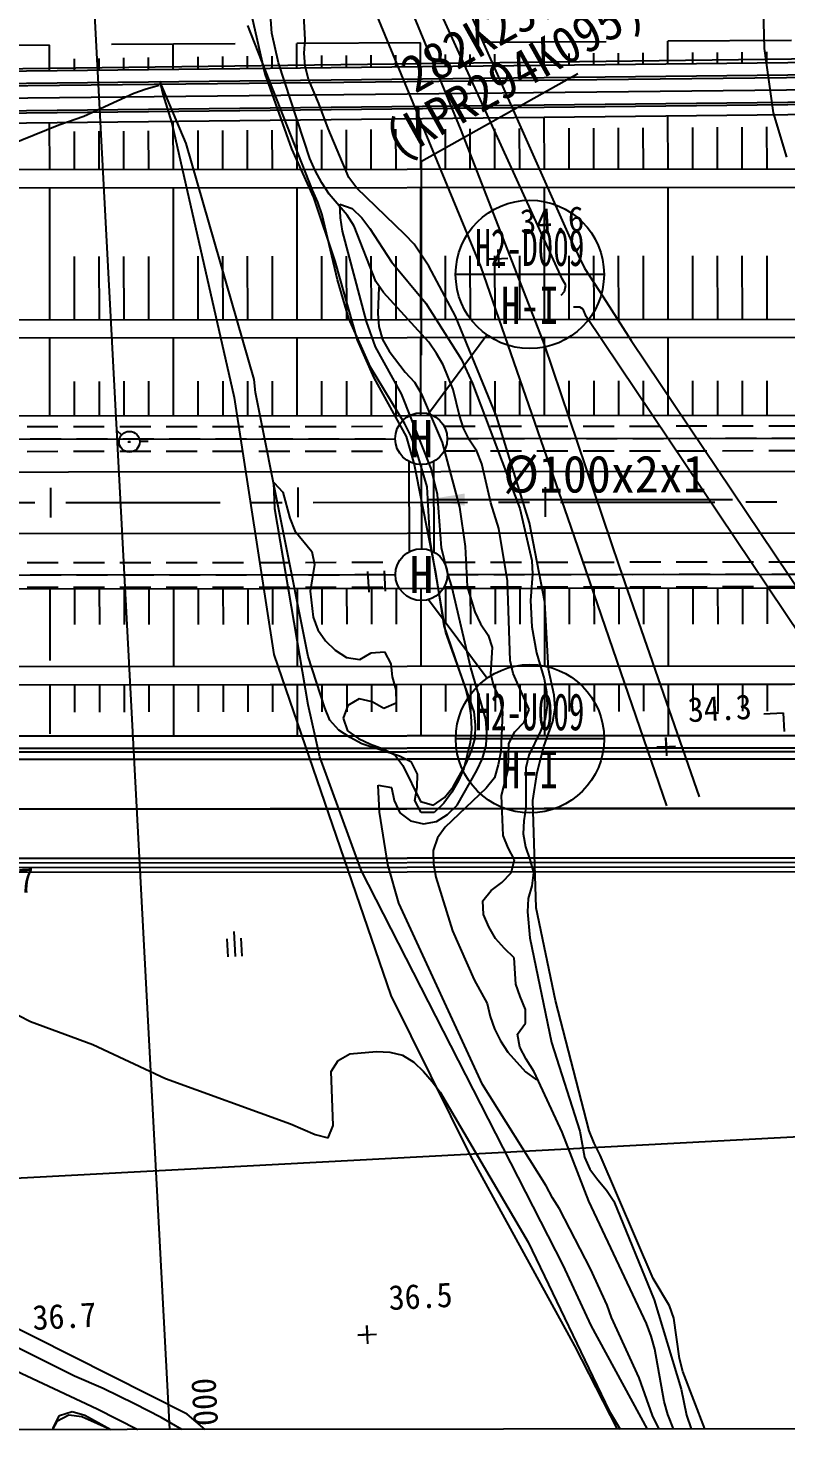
# Model space of a CAD drawing. Header units: millimetres. Extents: x 12262 to 13058, y 1103 to 1809.
# Drawn here: x 12764.7 to 12825.9, y 1421.1 to 1536.1 of the extents above; entities that cross this region are included whole.
import ezdxf
from ezdxf.enums import TextEntityAlignment as Align
from ezdxf.xclip import XClip

# ---------------------------------------------------------------- set-up
doc = ezdxf.new("R2010")
doc.units = ezdxf.units.MM
doc.header["$LTSCALE"] = 10
doc.header["$MEASUREMENT"] = 0
doc.header["$XCLIPFRAME"] = 2
for name, pattern in [('A-CENTR01', [2, 1.25, -0.25, 0.25, -0.25]), ('DASHEDX2', [1.5, 1, -0.5]), ('HIDDEN', [0.375, 0.25, -0.125])]:
    doc.linetypes.add(name, pattern=pattern)
for name, color, linetype in [('TN-CABL', 4, 'Continuous'), ('TN-MANH', 4, 'Continuous'), ('TZ-BASE', 253, 'Continuous'), ('TZ-CABL', 4, 'Continuous')]:
    doc.layers.add(name, color=color, linetype=linetype)
doc.layers.add('TX-PAPR', color=2, linetype='Continuous', plot=False)
doc.styles.add('GR', font='GulimChe.ttf')
doc.styles.get("Standard").update_dxf_attribs({"font": 'GulimChe.ttf'})
doc.linetypes.add('ZIGZAG', pattern='A,0.0001,-0.2,[131,ltypeshp.shx,S=0.2,R=0,X=-0.2,Y=0],-0.4,[131,ltypeshp.shx,S=0.2,R=180,X=0.2,Y=0],-0.2', length=0.8001)
doc.dimstyles.get("Standard").update_dxf_attribs({"dimtxt": 0.18, "dimasz": 0.18, "dimexe": 0.18, "dimexo": 0.0625, "dimgap": 0.09, "dimtad": 0, "dimtih": 1, "dimtoh": 1, "dimdec": 4, "dimzin": 0, "dimdsep": 46, "dimtxsty": 'Standard', "dimcen": 0.09, "dimadec": 0, "dimazin": 0, "dimtfac": 1, "dimtdec": 4, "dimtofl": 0, "dimtmove": 0, "dimatfit": 3, "dimfxl": 0, "dimtolj": 1, "dimtzin": 0, "dimarcsym": 0})

# ---------------------------------------------------------------- blocks, each defined once
blk = doc.blocks.new('JD-FG1DGHDHG')
at = {"layer": 'TZ-BASE'}
for p, q in [((418.38, 136.59), (436.96, -213.28)), ((461.34, 18.47, 35.49), (428.73, 90.1, 35.49)), ((431.59, 90.4, 35.49), (462.09, 21.49, 35.49)), ((453.17, 30.5, 36.61), (444.84, 50.8, 36.61)), ((434.92, 45.61, 35), (437.31, 35.06, 35)), ((445.72, 41.35, 36.61), (454.76, 19.42, 36.61)), ((441.15, 25.65, 35), (435.93, 38.98, 35)), ((419.9, 35.3), (419.9, 37.39)), ((429.9, 35.41), (429.9, 37.45)), ((439.9, 35.52), (439.9, 37.51)), ((478.44, 31.9, 35), (477.71, 37.12, 35)), ((499.89, 36.16), (319.88, 34.22)), ((421.9, 35.32), (421.9, 36.27)), ((423.9, 35.34), (423.9, 36.31)), ((425.9, 35.36), (425.9, 36.34)), ((427.9, 35.39), (427.9, 36.37)), ((431.9, 35.43), (431.9, 36.43)), ((433.9, 35.45), (433.9, 36.46)), ((435.9, 35.47), (435.9, 36.48)), ((437.9, 35.49), (437.9, 36.5)), ((440.95, 28.21, 34), (438.4, 35.95, 34)), ((440.82, 34.62, 35), (440.56, 35.67, 35)), ((441.9, 35.54), (441.9, 36.53)), ((437.31, 35.06, 35), (439.47, 28.98, 35)), ((441.68, 32.66, 35), (440.82, 34.62, 35)), ((499.9, 33.96), (319.91, 32.02)), ((422.66, 31.64, 35), (426.7, 33.49, 35)), ((426.7, 33.49, 35), (427.71, 33.85, 35)), ((427.71, 33.85, 35), (428.76, 34.15, 35)), ((430.93, 29.41, 35), (428.82, 34.47, 35)), ((428.82, 34.47, 35), (429.04, 33.41, 35)), ((429.04, 33.41, 35), (429.79, 31.07, 35)), ((442.41, 30.64, 35), (441.68, 32.66, 35)), ((499.92, 31.96), (319.93, 30.02)), ((419.91, 27.33), (419.9, 31.1)), ((420.63, 30.94, 35), (422.66, 31.64, 35)), ((429.79, 31.07, 35), (434.83, 8.88, 35)), ((429.91, 27.34), (429.9, 31.21)), ((439.91, 27.35), (439.9, 31.32)), ((449.91, 27.36), (449.9, 31.42)), ((459.91, 27.37), (459.9, 31.53)), ((469.91, 27.38), (469.9, 31.64)), ((479.52, 28.32, 35), (478.44, 31.9, 35)), ((416.66, 29.31, 35), (420.63, 30.94, 35)), ((421.91, 27.33), (421.9, 30.4)), ((423.91, 27.33), (423.9, 30.42)), ((425.91, 27.34), (425.9, 30.43)), ((427.91, 27.34), (427.9, 30.44)), ((431.91, 27.34), (431.9, 30.47)), ((433.91, 27.34), (433.9, 30.48)), ((435.91, 27.35), (435.9, 30.49)), ((437.91, 27.35), (437.9, 30.51)), ((441.91, 27.35), (441.9, 30.53)), ((444.08, 26.66, 35), (442.41, 30.64, 35)), ((443.91, 27.35), (443.9, 30.54)), ((445.91, 27.35), (445.9, 30.56)), ((447.91, 27.36), (447.9, 30.57)), ((451.91, 27.36), (451.9, 30.59)), ((459.91, 13.15, 36.61), (453.17, 30.5, 36.61)), ((453.91, 27.36), (453.9, 30.61)), ((455.91, 27.36), (455.9, 30.62)), ((457.91, 27.36), (457.9, 30.63)), ((461.91, 27.37), (461.9, 30.66)), ((463.91, 27.37), (463.9, 30.67)), ((465.91, 27.37), (465.9, 30.68)), ((467.91, 27.37), (467.9, 30.69)), ((471.91, 27.38), (471.9, 30.72)), ((473.91, 27.38), (473.9, 30.73)), ((475.91, 27.38), (475.9, 30.74)), ((477.91, 27.38), (477.9, 30.76)), ((436.43, 10.34, 35), (430.93, 29.41, 35)), ((439.47, 28.98, 35), (441.24, 25.05, 35)), ((441.38, 27.24, 34), (440.95, 28.21, 34)), ((441.92, 26.23, 34), (441.38, 27.24, 34)), ((444.73, 25.81, 35), (444.08, 26.66, 35)), ((419.92, 15.16), (419.91, 25.83)), ((429.92, 15.17), (429.91, 25.84)), ((439.92, 15.18), (439.91, 25.85)), ((441.58, 24.67, 35), (441.15, 25.65, 35)), ((442.5, 25.33, 34), (441.92, 26.23, 34)), ((443.96, 23.62, 34), (442.5, 25.33, 34)), ((448.62, 22.07, 35), (444.73, 25.81, 35)), ((449.92, 15.19), (449.91, 25.86)), ((459.92, 15.2), (459.91, 25.87)), ((469.92, 15.21), (469.91, 25.88)), ((441.24, 25.05, 35), (442.97, 19.9, 35)), ((441.95, 23.66, 35), (441.58, 24.67, 35)), ((443.41, 23.4, 34), (443.36, 24.5, 34)), ((443.36, 24.5, 34), (444.37, 24.16, 34)), ((444.37, 24.16, 34), (445.15, 23.41, 34)), ((443.18, 18.38, 35), (441.95, 23.66, 35)), ((443.57, 22.34, 34), (443.41, 23.4, 34)), ((444.53, 22.73, 34), (443.96, 23.62, 34)), ((445.15, 23.41, 34), (445.8, 22.55, 34)), ((445.53, 15.01, 34), (443.57, 22.34, 34)), ((446.29, 18.26, 34), (444.53, 22.73, 34)), ((445.8, 22.55, 34), (447.55, 19.86, 34)), ((449.37, 21.29, 35), (448.62, 22.07, 35)), ((450.55, 19.5, 35), (449.37, 21.29, 35)), ((456.24, 19.36, 34.59), (456.16, 20.85, 34.59)), ((456.16, 20.85, 34.59), (456.2, 20.11, 34.59)), ((462.09, 21.49, 35.49), (463.15, 19.33, 35.49)), ((421.92, 15.16), (421.91, 20.29)), ((423.92, 15.16), (423.91, 20.29)), ((425.92, 15.17), (425.91, 20.29)), ((427.92, 15.17), (427.91, 20.29)), ((431.92, 15.17), (431.91, 20.3)), ((433.92, 15.17), (433.91, 20.3)), ((435.92, 15.18), (435.91, 20.3)), ((437.92, 15.18), (437.91, 20.3)), ((441.92, 15.18), (441.91, 20.31)), ((442.97, 19.9, 35), (444.78, 13.52, 35)), ((443.92, 15.18), (443.91, 20.31)), ((445.92, 15.18), (445.91, 20.31)), ((447.55, 19.86, 34), (450.33, 16.5, 34)), ((447.92, 15.19), (447.91, 20.31)), ((451.92, 15.19), (451.91, 20.32)), ((453.92, 15.19), (453.91, 20.32)), ((455.45, 20.07, 34.59), (456.95, 20.15, 34.59)), ((456.2, 20.11, 34.59), (455.45, 20.07, 34.59)), ((455.92, 15.19), (455.91, 20.32)), ((457.92, 15.19), (457.91, 20.32)), ((461.92, 15.2), (461.91, 20.32)), ((463.92, 15.2), (463.91, 20.33)), ((465.92, 15.2), (465.91, 20.33)), ((467.92, 15.2), (467.91, 20.33)), ((471.92, 15.21), (471.91, 20.33)), ((473.92, 15.21), (473.91, 20.34)), ((475.92, 15.21), (475.91, 20.34)), ((477.92, 15.21), (477.91, 20.34)), ((452.72, 15.44, 35), (450.55, 19.5, 35)), ((454.76, 19.42, 36.61), (462.02, -1.53, 36.61)), ((461.65, 17.95, 35.49), (461.34, 18.47, 35.49)), ((463.15, 19.33, 35.49), (464.67, 17.02, 35.49)), ((444.1, 15.27, 35), (443.18, 18.38, 35)), ((446.9, 17.36, 34), (446.29, 18.26, 34)), ((446.53, 17.81, 33), (446.44, 15.67, 33)), ((450.56, 13.34, 34), (446.9, 17.36, 34)), ((461.26, 17.15, 35.49), (461.53, 17.45, 35.49)), ((461.53, 17.45, 35.49), (461.65, 17.95, 35.49)), ((450.33, 16.5, 34), (453.2, 11.94, 34)), ((462.76, 16.19, 35.49), (462.26, 16.17, 35.49)), ((463.05, 16.03, 35.49), (462.76, 16.19, 35.49)), ((464.67, 17.02, 35.49), (466.93, 13.47, 35.49)), ((445.84, 11.33, 35), (444.1, 15.27, 35)), ((446.26, 12.98, 34), (445.53, 15.01, 34)), ((446.44, 15.67, 33), (446.53, 14.61, 33)), ((456.03, 7.35, 35), (452.72, 15.44, 35)), ((463.29, 15.43, 35.49), (463.05, 16.03, 35.49)), ((548.39, -111.58, 35.49), (463.29, 15.43, 35.49)), ((446.53, 14.61, 33), (446.82, 13.56, 33)), ((419.92, 7.4), (419.92, 13.7)), ((429.92, 7.41), (429.92, 13.71)), ((439.92, 7.42), (439.92, 13.72)), ((444.78, 13.52, 35), (446.12, 10.46, 35)), ((448.35, 9.17, 34), (446.26, 12.98, 34)), ((446.82, 13.56, 33), (447.36, 12.63, 33)), ((449.92, 7.43), (449.92, 13.73)), ((451.17, 12.44, 34), (450.56, 13.34, 34)), ((465.97, -4.79, 36.61), (459.91, 13.15, 36.61)), ((459.92, 7.44), (459.92, 13.74)), ((466.93, 13.47, 35.49), (550.08, -110.51, 35.49)), ((469.92, 7.45), (469.92, 13.75)), ((447.36, 12.63, 33), (448.65, 10.91, 33)), ((451.71, 11.51, 34), (451.17, 12.44, 34)), ((452.54, 9.52, 34), (451.71, 11.51, 34)), ((453.2, 11.94, 34), (454.1, 10, 34)), ((448.63, 6.73, 35), (445.84, 11.33, 35)), ((446.12, 10.46, 35), (448.72, 5.71, 35)), ((448.65, 10.91, 33), (449.39, 10.12, 33)), ((421.92, 7.4), (421.92, 10.17)), ((423.92, 7.4), (423.92, 10.17)), ((425.92, 7.41), (425.92, 10.18)), ((427.92, 7.41), (427.92, 10.18)), ((431.92, 7.41), (431.92, 10.18)), ((433.92, 7.41), (433.92, 10.18)), ((435.92, 7.42), (435.92, 10.18)), ((436.55, 9.28, 35), (436.43, 10.34, 35)), ((440.81, -12.09, 35), (436.55, 9.28, 35)), ((437.92, 7.42), (437.92, 10.19)), ((441.92, 7.42), (441.92, 10.19)), ((443.92, 7.42), (443.92, 10.19)), ((445.92, 7.42), (445.92, 10.19)), ((447.92, 7.43), (447.92, 10.2)), ((449.39, 10.12, 33), (449.93, 9.19, 33)), ((451.92, 7.43), (451.92, 10.2)), ((453.03, 7.41, 34), (452.54, 9.52, 34)), ((453.92, 7.43), (453.92, 10.2)), ((454.1, 10, 34), (457.93, -0.1, 34)), ((455.92, 7.43), (455.92, 10.2)), ((457.92, 7.43), (457.92, 10.2)), ((461.92, 7.44), (461.92, 10.21)), ((463.92, 7.44), (463.92, 10.21)), ((465.92, 7.44), (465.92, 10.21)), ((467.92, 7.44), (467.92, 10.21)), ((471.92, 7.45), (471.92, 10.22)), ((473.92, 7.45), (473.92, 10.22)), ((475.92, 7.45), (475.92, 10.22)), ((477.92, 7.45), (477.92, 10.22)), ((434.83, 8.88, 35), (438.03, -11.93, 35)), ((450.75, 3.13, 34), (448.35, 9.17, 34)), ((449.93, 9.19, 33), (451.64, 5.22, 33)), ((453.36, 6.4, 34), (453.03, 7.41, 34)), ((458.69, -1.27, 35), (456.03, 7.35, 35)), ((425.33, 6.21, 36.29), (425.72, 5.85, 36.29)), ((449.1, 5.76, 35), (448.63, 6.73, 35)), ((449.5, 4.75, 35), (449.1, 5.76, 35)), ((453.86, 5.42, 34), (453.36, 6.4, 34)), ((426.23, 5.29, 36.29), (426.44, 5.28, 36.29)), ((426.34, 5.36, 36.29), (426.35, 5.2, 36.29)), ((427.18, 5.34, 36.29), (427.86, 5.35, 36.29)), ((448.72, 5.71, 35), (449.38, 3.46, 35)), ((450.43, 1.63, 35), (449.5, 4.75, 35)), ((451.64, 5.22, 33), (453.04, -0.01, 33)), ((454.44, 4.53, 34), (453.86, 5.42, 34)), ((449.38, 3.46, 35), (451.09, -5.27, 35)), ((454.84, 3.51, 34), (454.44, 4.53, 34)), ((455.58, 0.35, 34), (454.84, 3.51, 34)), ((451.27, 1.03, 34), (450.75, 3.13, 34)), ((420, -0.83), (420, 1.57)), ((438.11, -0.13, 35), (438.02, 2, 35)), ((438.02, 2, 35), (438.76, 1.21, 35)), ((438.76, 1.21, 35), (439.32, -0.89, 35)), ((440, -0.81), (440, 1.59)), ((450.66, -2.73, 35), (450.43, 1.63, 35)), ((460, -0.79), (460, 1.61)), ((451.6, -3.29, 34), (451.27, 1.03, 34)), ((456.21, -1.72, 34), (455.58, 0.35, 34)), ((440.81, -15.99, 35), (438.11, -0.13, 35)), ((439.32, -0.89, 35), (439.72, -1.91, 35)), ((453.04, -0.01, 33), (453.5, -3.19, 33)), ((457.93, -0.1, 34), (458.9, -4.31, 34)), ((399.94, -2.15), (700, -1.88)), ((439.72, -1.91, 35), (441.11, -3.58, 35)), ((456.93, -5.95, 34), (456.21, -1.72, 34)), ((459.93, -7.68, 35), (458.69, -1.27, 35)), ((462.02, -1.53, 36.61), (469.79, -24.16, 36.61)), ((451.95, -10.13, 35), (450.66, -2.73, 35)), ((452.09, -5.4, 34), (451.6, -3.29, 34)), ((453.5, -3.19, 33), (453.65, -6.41, 33)), ((441.11, -3.58, 35), (441.33, -4.64, 35)), ((458.9, -4.31, 34), (458.94, -5.41, 34)), ((441.33, -4.64, 35), (440.97, -6.79, 35)), ((445.73, -6.87, 35.12), (445.64, -5.2, 35.12)), ((446.95, -5.16, 35.12), (447.04, -6.81, 35.12)), ((451.09, -5.27, 35), (451.78, -9.61, 35)), ((452.42, -6.42, 34), (452.09, -5.4, 34)), ((458.94, -5.41, 34), (458.79, -7.55, 34)), ((472.45, -23.43, 36.61), (465.97, -4.79, 36.61)), ((399.94, -6.62), (558, -6.47)), ((419.95, -12.41), (419.94, -6.6)), ((421.95, -9.5), (421.94, -6.6)), ((423.95, -9.5), (423.94, -6.6)), ((425.95, -9.5), (425.94, -6.59)), ((427.95, -9.5), (427.94, -6.59)), ((429.95, -12.89), (429.94, -6.59)), ((431.95, -9.5), (431.94, -6.59)), ((433.95, -9.49), (433.94, -6.59)), ((435.95, -9.49), (435.94, -6.58)), ((437.95, -9.49), (437.94, -6.58)), ((439.95, -12.88), (439.94, -6.58)), ((440.97, -6.79, 35), (441.2, -8.91, 35)), ((441.95, -9.49), (441.94, -6.58)), ((443.95, -9.48), (443.94, -6.58)), ((445.95, -9.48), (445.94, -6.58)), ((447.95, -9.48), (447.94, -6.57)), ((449.95, -12.87), (449.94, -6.57)), ((451.95, -9.48), (451.94, -6.57)), ((453.96, -12.99, 34), (452.42, -6.42, 34)), ((453.65, -6.41, 33), (454.27, -8.48, 33)), ((453.95, -9.48), (453.94, -6.57)), ((455.95, -9.47), (455.94, -6.57)), ((457.15, -12.4, 34), (456.93, -5.95, 34)), ((457.95, -9.47), (457.94, -6.57)), ((459.95, -12.86), (459.94, -6.56)), ((461.95, -9.47), (461.94, -6.56)), ((463.95, -9.47), (463.94, -6.56)), ((465.95, -9.46), (465.94, -6.56)), ((467.95, -9.46), (467.94, -6.56)), ((469.95, -12.85), (469.94, -6.55)), ((471.95, -9.46), (471.94, -6.55)), ((473.95, -9.46), (473.94, -6.55)), ((475.95, -9.46), (475.94, -6.55)), ((477.95, -9.45), (477.94, -6.55)), ((458.79, -7.55, 34), (458.89, -9.68, 34)), ((460.25, -13.1, 35), (459.93, -7.68, 35)), ((441.2, -8.91, 35), (441.6, -9.92, 35)), ((454.27, -8.48, 33), (454.74, -9.45, 33)), ((441.6, -9.92, 35), (442.21, -10.82, 35)), ((451.78, -9.61, 35), (453.54, -14.71, 35)), ((453.89, -15.55, 35), (451.95, -10.13, 35)), ((454.74, -9.45, 33), (455.35, -10.35, 33)), ((458.89, -9.68, 34), (459.27, -11.79, 34)), ((442.21, -10.82, 35), (442.99, -11.56, 35)), ((455.35, -10.35, 33), (455.68, -11.36, 33)), ((455.68, -11.36, 33), (455.56, -13.5, 33)), ((438.03, -11.93, 35), (447.48, -39.52, 35)), ((442.14, -16.25, 35), (440.81, -12.09, 35)), ((442.99, -11.56, 35), (443.91, -12.16, 35)), ((443.91, -12.16, 35), (444.98, -12.32, 35)), ((444.98, -12.32, 35), (445.91, -11.79, 35)), ((445.91, -11.79, 35), (446.97, -11.7, 35)), ((446.97, -11.7, 35), (447.48, -12.67, 35)), ((457.37, -13.45, 34), (457.15, -12.4, 34)), ((459.27, -11.79, 34), (459.89, -13.89, 34)), ((399.95, -12.92), (558.01, -12.77)), ((447.48, -12.67, 35), (447.6, -13.73, 35)), ((447.6, -13.73, 35), (447.89, -14.79, 35)), ((455.17, -17.16, 34), (453.96, -12.99, 34)), ((455.56, -13.5, 33), (455.83, -14.55, 33)), ((458.68, -16.38, 34), (457.37, -13.45, 34)), ((460.7, -15.21, 35), (460.25, -13.1, 35)), ((399.95, -14.38), (519.66, -14.27)), ((399.95, -14.38), (479.95, -14.31)), ((419.95, -18.3), (419.95, -14.36)), ((419.95, -18.33), (419.95, -14.39)), ((421.95, -16.58), (421.95, -14.36)), ((423.95, -16.58), (423.95, -14.36)), ((425.95, -16.58), (425.95, -14.36)), ((427.95, -16.57), (427.95, -14.36)), ((431.95, -16.57), (431.95, -14.35)), ((433.95, -16.57), (433.95, -14.35)), ((435.95, -16.56), (435.95, -14.35)), ((437.95, -16.56), (437.95, -14.35)), ((439.95, -18.48), (439.95, -14.35)), ((439.95, -18.51), (439.95, -14.38)), ((441.95, -16.56), (441.95, -14.34)), ((443.95, -16.55), (443.95, -14.34)), ((445.95, -16.55), (445.95, -14.34)), ((447.89, -14.79, 35), (447.91, -15.85, 35)), ((447.95, -16.55), (447.95, -14.34)), ((449.95, -18.47), (449.95, -14.34)), ((449.95, -18.5), (449.95, -14.37)), ((451.95, -16.54), (451.95, -14.33)), ((453.54, -14.71, 35), (453.8, -15.76, 35)), ((453.95, -16.54), (453.95, -14.33)), ((455.83, -14.55, 33), (456.33, -15.53, 33)), ((455.95, -16.54), (455.95, -14.33)), ((457.95, -16.54), (457.95, -14.33)), ((459.89, -13.89, 34), (460.08, -14.95, 34)), ((459.95, -18.46), (459.95, -14.33)), ((459.95, -18.49), (459.95, -14.36)), ((461.95, -16.53), (461.95, -14.33)), ((463.95, -16.53), (463.95, -14.32)), ((465.95, -16.53), (465.95, -14.32)), ((467.95, -16.52), (467.95, -14.32)), ((469.95, -18.45), (469.95, -14.32)), ((469.95, -18.48), (469.95, -14.35)), ((471.95, -16.52), (471.95, -14.32)), ((473.95, -16.52), (473.95, -14.31)), ((475.95, -16.52), (475.95, -14.31)), ((477.95, -16.51), (477.95, -14.31)), ((441.74, -20.21, 35), (440.81, -15.99, 35)), ((444.01, -16.06, 35), (443.63, -17.07, 35)), ((444.94, -15.52, 35), (444.01, -16.06, 35)), ((445.98, -15.76, 35), (444.94, -15.52, 35)), ((446.93, -16.29, 35), (445.98, -15.76, 35)), ((447.91, -15.85, 35), (446.93, -16.29, 35)), ((453.8, -15.76, 35), (453.95, -16.86, 35)), ((454.22, -16.56, 35), (453.89, -15.55, 35)), ((456.33, -15.53, 33), (456.52, -16.58, 33)), ((460.13, -16.05, 34), (459.97, -17.12, 34)), ((460.08, -14.95, 34), (460.13, -16.05, 34)), ((460.78, -16.27, 35), (460.7, -15.21, 35)), ((442.57, -17.23, 35), (442.14, -16.25, 35)), ((443.28, -18.05, 35), (442.57, -17.23, 35)), ((443.63, -17.07, 35), (443.99, -18.09, 35)), ((453.95, -16.86, 35), (454, -17.96, 35)), ((454.34, -17.62, 35), (454.22, -16.56, 35)), ((455.26, -18.22, 34), (455.17, -17.16, 34)), ((456.52, -16.58, 33), (456.38, -19.78, 33)), ((458.26, -17.39, 34), (458.68, -16.38, 34)), ((459.97, -17.12, 34), (459.59, -18.13, 34)), ((460.58, -17.34, 35), (460.78, -16.27, 35)), ((477.66, -16.73, 35.12), (479.21, -16.65, 35.12)), ((479.21, -16.65, 35.12), (479.29, -18.16, 35.12)), ((319.99, -18.59), (699.95, -18.24)), ((319.99, -18.62), (700.02, -18.28)), ((444.2, -18.65, 35), (443.28, -18.05, 35)), ((443.99, -18.09, 35), (444.87, -18.72, 35)), ((454, -17.96, 35), (453.91, -19.03, 35)), ((454.32, -18.69, 35), (454.34, -17.62, 35)), ((455.2, -19.29, 34), (455.26, -18.22, 34)), ((457.02, -19.12, 34), (457.51, -18.17, 34)), ((457.51, -18.17, 34), (458.26, -17.39, 34)), ((459.59, -18.13, 34), (458.64, -20.06, 34)), ((459.85, -19.36, 35), (460.58, -17.34, 35)), ((445.14, -19.14, 35), (444.2, -18.65, 35)), ((444.87, -18.72, 35), (445.85, -19.17, 35)), ((448.2, -20.14, 35), (445.14, -19.14, 35)), ((445.85, -19.17, 35), (446.86, -19.56, 35)), ((453.91, -19.03, 35), (453.4, -21.15, 35)), ((454.01, -19.73, 35), (454.32, -18.69, 35)), ((454.89, -20.33, 34), (455.2, -19.29, 34)), ((456.98, -21.25, 34), (457.02, -19.12, 34)), ((459.31, -21.48, 35), (459.85, -19.36, 35)), ((469.01, -19.42, 34.31), (470.51, -19.34, 34.31)), ((469.76, -19.38, 34.31), (469.01, -19.42, 34.31)), ((469.8, -20.13, 34.31), (469.72, -18.63, 34.31)), ((469.72, -18.63, 34.31), (469.76, -19.38, 34.31)), ((257.95, -20.57), (700.02, -20.18)), ((445.1, -29.37, 35), (441.74, -20.21, 35)), ((446.86, -19.56, 35), (447.81, -20.05, 35)), ((447.81, -20.05, 35), (448.45, -20.91, 35)), ((449.15, -20.63, 35), (448.2, -20.14, 35)), ((449.65, -21.6, 35), (449.15, -20.63, 35)), ((453.59, -20.75, 35), (454.01, -19.73, 35)), ((454.44, -21.31, 34), (454.89, -20.33, 34)), ((456.38, -19.78, 33), (456.18, -20.86, 33)), ((458.64, -20.06, 34), (458.4, -21.1, 34)), ((448.45, -20.91, 35), (449.9, -23.82, 35)), ((449.63, -22.66, 35), (449.65, -21.6, 35)), ((452.54, -22.64, 35), (453.59, -20.75, 35)), ((452.86, -24.12, 34), (454.44, -21.31, 34)), ((453.4, -21.15, 35), (452.95, -22.12, 35)), ((456.18, -20.86, 33), (455.87, -21.9, 33)), ((456.43, -23.33, 34), (456.98, -21.25, 34)), ((458.4, -21.1, 34), (458.41, -24.3, 34)), ((458.98, -23.74, 35), (459.31, -21.48, 35)), ((446.56, -24.68, 34), (446.46, -22.49, 34)), ((446.46, -22.49, 34), (447.54, -22.69, 34)), ((447.54, -22.69, 34), (447.76, -23.74, 34)), ((449.43, -23.74, 35), (449.63, -22.66, 35)), ((451.84, -23.49, 35), (452.54, -22.64, 35)), ((455.2, -22.75, 33), (451.89, -25.88, 33)), ((452.95, -22.12, 35), (452.42, -23.07, 35)), ((455.87, -21.9, 33), (455.2, -22.75, 33)), ((0.55, -24.78), (699.95, -24.14)), ((447.76, -23.74, 34), (448.23, -24.72, 34)), ((449.94, -24.71, 35), (449.43, -23.74, 35)), ((449.9, -23.82, 35), (450.94, -24.1, 35)), ((450.94, -24.1, 35), (451.84, -23.49, 35)), ((451.78, -23.95, 35), (451, -24.7, 35)), ((452.42, -23.07, 35), (451.78, -23.95, 35)), ((452.07, -24.86, 34), (452.86, -24.12, 34)), ((456.58, -26.56, 34), (456.43, -23.33, 34)), ((459.23, -32.43, 35), (458.98, -23.74, 35)), ((0.02, -24.8), (700.02, -24.18)), ((447.25, -28.91, 34), (446.56, -24.68, 34)), ((448.23, -24.72, 34), (449.08, -25.39, 34)), ((451, -24.7, 35), (449.94, -24.71, 35)), ((451.18, -25.44, 34), (452.07, -24.86, 34)), ((458.41, -24.3, 34), (458.24, -25.37, 34)), ((449.08, -25.39, 34), (450.12, -25.62, 34)), ((450.12, -25.62, 34), (451.18, -25.44, 34)), ((451.89, -25.88, 33), (451.26, -26.76, 33)), ((458.24, -25.37, 34), (458.18, -26.44, 34)), ((458.18, -26.44, 34), (458.37, -27.49, 34)), ((451.26, -26.76, 33), (450.91, -27.77, 33)), ((456.98, -27.57, 34), (456.58, -26.56, 34)), ((457.48, -28.54, 34), (456.98, -27.57, 34)), ((458.37, -27.49, 34), (458.74, -28.51, 34)), ((0.03, -28.8), (700.03, -28.18)), ((450.91, -27.77, 33), (450.93, -28.87, 33)), ((457.21, -29.58, 34), (457.48, -28.54, 34)), ((458.74, -28.51, 34), (459.03, -29.56, 34)), ((461.42, -61.34, 35), (445.1, -29.37, 35)), ((448.13, -32.04, 34), (447.25, -28.91, 34)), ((450.93, -28.87, 33), (451.12, -29.93, 33)), ((456.46, -30.36, 34), (457.21, -29.58, 34)), ((459.03, -29.56, 34), (458.9, -30.63, 34)), ((451.12, -29.93, 33), (452.48, -34.27, 33)), ((454.93, -31.85, 34), (455.6, -31.01, 34)), ((455.6, -31.01, 34), (456.46, -30.36, 34)), ((458.9, -30.63, 34), (458.59, -31.67, 34)), ((454.9, -46.72, 34), (448.13, -32.04, 34)), ((454.98, -32.95, 34), (454.93, -31.85, 34)), ((458.59, -31.67, 34), (458.54, -32.74, 34)), ((455.42, -33.96, 34), (454.98, -32.95, 34)), ((458.54, -32.74, 34), (458.74, -34.86, 34)), ((460.81, -39.92, 35), (459.23, -32.43, 35)), ((434.79, -34.34, 36.95), (434.9, -36.35, 36.95)), ((452.48, -34.27, 33), (454.22, -38.24, 33)), ((455.96, -34.9, 34), (455.42, -33.96, 34)), ((434.23, -34.93, 36.95), (434.31, -36.38, 36.95)), ((435.46, -36.34, 36.95), (435.38, -34.87, 36.95)), ((456.67, -35.72, 34), (455.96, -34.9, 34)), ((458.74, -34.86, 34), (460.47, -43.31, 34)), ((457.45, -36.46, 34), (456.67, -35.72, 34)), ((457.61, -38.59, 34), (457.45, -36.46, 34)), ((454.22, -38.24, 33), (455.27, -40.15, 33)), ((457.94, -39.6, 34), (457.61, -38.59, 34)), ((699.42, -39.32), (159.5, -67.99)), ((447.48, -39.52, 35), (453.92, -52.52, 35)), ((455.27, -40.15, 33), (455.53, -41.2, 33)), ((458.38, -40.65, 34), (457.94, -39.6, 34)), ((463.52, -50.45, 35), (460.81, -39.92, 35)), ((417.4, -41.12, 36), (418.34, -41.61, 36)), ((455.53, -41.2, 33), (455.86, -42.22, 33)), ((458.39, -41.75, 34), (458.38, -40.65, 34)), ((418.34, -41.61, 36), (423.4, -43.48, 36)), ((455.86, -42.22, 33), (456.36, -43.19, 33)), ((457.72, -42.63, 34), (458.39, -41.75, 34)), ((423.4, -43.48, 36), (429.27, -46.23, 36)), ((456.36, -43.19, 33), (456.94, -44.09, 33)), ((457.91, -43.69, 34), (457.72, -42.63, 34)), ((458.42, -44.66, 34), (457.91, -43.69, 34)), ((460.47, -43.31, 34), (462.78, -50.49, 34)), ((442.67, -45.67, 36), (443.23, -44.76, 36)), ((443.23, -44.76, 36), (444.17, -44.22, 36)), ((444.17, -44.22, 36), (446.33, -44.05, 36)), ((446.33, -44.05, 36), (447.4, -44.11, 36)), ((447.4, -44.11, 36), (448.44, -44.35, 36)), ((448.44, -44.35, 36), (449.35, -44.91, 36)), ((456.94, -44.09, 33), (458.39, -45.69, 33)), ((459.07, -45.7, 34), (458.42, -44.66, 34)), ((442.83, -50.03, 36), (442.67, -45.67, 36)), ((449.35, -44.91, 36), (450.13, -45.65, 36)), ((450.13, -45.65, 36), (450.84, -46.47, 36)), ((458.39, -45.69, 33), (459.27, -46.33, 33)), ((461.35, -50.57, 34), (459.07, -45.7, 34)), ((429.27, -46.23, 36), (439.38, -49.9, 36)), ((450.84, -46.47, 36), (451.48, -47.33, 36)), ((460.06, -54.9, 34), (454.9, -46.72, 34)), ((451.48, -47.33, 36), (458.6, -59.48, 36)), ((439.38, -49.9, 36), (441.37, -50.77, 36)), ((442.42, -51.04, 36), (442.83, -50.03, 36)), ((463.51, -56.15, 34), (461.35, -50.57, 34)), ((462.78, -50.49, 34), (463.15, -52.6, 34)), ((463.92, -51.46, 35), (463.52, -50.45, 35)), ((441.37, -50.77, 36), (442.42, -51.04, 36)), ((464.43, -52.44, 35), (463.92, -51.46, 35)), ((453.92, -52.52, 35), (462.35, -67.87, 35)), ((463.15, -52.6, 34), (463.59, -53.57, 34)), ((468.71, -62.4, 35), (464.43, -52.44, 35)), ((463.59, -53.57, 34), (464.23, -54.43, 34)), ((460.57, -55.88, 34), (460.06, -54.9, 34)), ((464.23, -54.43, 34), (464.94, -55.25, 34)), ((461.14, -56.77, 34), (460.57, -55.88, 34)), ((468.15, -66.06, 34), (463.51, -56.15, 34)), ((464.94, -55.25, 34), (465.52, -56.15, 34)), ((465.52, -56.15, 34), (468.79, -64.14, 34)), ((463.63, -61.63, 34), (461.14, -56.77, 34)), ((458.6, -59.48, 36), (465.14, -73.11, 36)), ((463.69, -66.21, 35), (461.42, -61.34, 35)), ((464.97, -64.56, 34), (463.63, -61.63, 34)), ((470.01, -64.62, 35), (468.71, -62.4, 35)), ((468.79, -64.14, 34), (470.96, -71.36, 34)), ((431.02, -73.39, 35), (413.51, -64.55, 35)), ((465.33, -65.57, 34), (464.97, -64.56, 34)), ((470.38, -65.63, 35), (470.01, -64.62, 35)), ((445.62, -67.7, 36.51), (445.54, -66.2, 36.51)), ((445.54, -66.2, 36.51), (445.58, -66.95, 36.51)), ((468.88, -75.78, 35), (463.69, -66.21, 35)), ((467.58, -70.44, 34), (465.33, -65.57, 34)), ((468.55, -67.08, 34), (468.15, -66.06, 34)), ((470.84, -68.88, 35), (470.38, -65.63, 35)), ((419.42, -69.06, 34.55), (416.8, -67.76, 34.55)), ((444.83, -66.99, 36.51), (446.33, -66.91, 36.51)), ((445.58, -66.95, 36.51), (444.83, -66.99, 36.51)), ((468.84, -68.13, 34), (468.55, -67.08, 34)), ((462.35, -67.87, 35), (467.02, -77, 35)), ((469.6, -72.36, 34), (468.84, -68.13, 34)), ((471.11, -69.93, 35), (470.84, -68.88, 35)), ((415.84, -69.26, 36.8), (423.75, -72.95, 36.8)), ((421.92, -70.3, 34.55), (419.42, -69.06, 34.55)), ((473.84, -77.12, 35), (471.11, -69.93, 35)), ((424.24, -71.3, 34.55), (421.92, -70.3, 34.55)), ((468.64, -73.49, 34), (467.58, -70.44, 34)), ((426.75, -72.54, 34.55), (424.24, -71.3, 34.55)), ((469.9, -73.41, 34), (469.6, -72.36, 34)), ((470.96, -71.36, 34), (471.41, -73.47, 34)), ((420.2, -74.45, 36), (420.69, -73.5, 36)), ((421.44, -73.47, 36), (420.47, -73.97, 36)), ((420.69, -73.5, 36), (421.71, -73.17, 36)), ((422.51, -73.6, 36), (421.44, -73.47, 36)), ((421.71, -73.17, 36), (422.75, -73.48, 36)), ((422.75, -73.48, 36), (430.11, -77.52, 36)), ((423.75, -72.95, 36.8), (427.93, -75.08, 36.8)), ((428.93, -73.65, 34.55), (426.75, -72.54, 34.55)), ((436.01, -77.57, 35), (431.02, -73.39, 35)), ((465.14, -73.11, 36), (466.25, -74.94, 36)), ((474.92, -86.06, 34), (468.64, -73.49, 34)), ((471.79, -78.47, 34), (469.9, -73.41, 34)), ((471.41, -73.47, 34), (472.06, -75.5, 34)), ((419.93, -75.49, 36), (420.2, -74.45, 36)), ((420.47, -73.97, 36), (419.98, -74.92, 36)), ((427.98, -76.05, 36), (422.51, -73.6, 36)), ((431.01, -74.87, 34.55), (428.93, -73.65, 34.55))]:
    blk.add_line(p, q, dxfattribs=at)
at = {"layer": 'TZ-BASE', "linetype": 'DASHEDX2'}
for p, q in [((477.71, 37.12, 35), (477.54, 43.97, 35)), ((437.86, 38.34, 34), (437.56, 42.73, 34)), ((440.57, 37.8, 35), (440.24, 43.5, 35)), ((438.4, 35.95, 34), (437.86, 38.34, 34)), ((479.9, 37.75), (399.9, 37.27)), ((440.47, 36.73, 35), (440.57, 37.8, 35)), ((449.9, 35.62), (449.9, 37.57)), ((459.9, 35.73), (459.9, 37.63)), ((469.9, 35.84), (469.9, 37.69)), ((475.9, 35.91), (475.9, 36.81)), ((477.9, 35.93), (477.9, 36.83)), ((440.56, 35.67, 35), (440.47, 36.73, 35)), ((443.9, 35.56), (443.9, 36.55)), ((445.9, 35.58), (445.9, 36.56)), ((447.9, 35.6), (447.9, 36.58)), ((451.9, 35.65), (451.9, 36.61)), ((453.9, 35.67), (453.9, 36.63)), ((455.9, 35.69), (455.9, 36.65)), ((457.9, 35.71), (457.9, 36.67)), ((461.9, 35.75), (461.9, 36.7)), ((463.9, 35.78), (463.9, 36.72)), ((465.9, 35.8), (465.9, 36.73)), ((467.9, 35.82), (467.9, 36.75)), ((471.9, 35.86), (471.9, 36.78)), ((473.9, 35.88), (473.9, 36.79))]:
    blk.add_line(p, q, dxfattribs=at)
at = {"layer": 'TZ-BASE', "linetype": 'ByBlock'}
blk.add_line((409.9, 35.4, 34.11), (511.86, 36.68, 34.11), dxfattribs=at)
at = {"layer": 'TZ-BASE', "linetype": 'Continuous'}
for p, q in [((499.89, 35.16), (319.89, 33.22)), ((499.9, 34.96), (319.9, 33.02)), ((499.91, 32.96), (319.92, 31.02)), ((499.91, 32.76), (319.93, 30.82)), ((222.31, 27.15), (699.95, 27.58)), ((219.93, 25.65), (699.95, 26.08)), ((399.92, 15.14), (699.95, 15.41)), ((0.51, 13.32), (699.95, 13.95)), ((0.52, 7.02), (699.95, 7.65)), ((429.95, -18.49), (429.95, -14.35)), ((429.95, -18.52), (429.95, -14.38)), ((319.99, -19.59), (699.95, -19.24)), ((319.99, -19.62), (700.02, -19.28)), ((319.99, -19.89), (699.95, -19.54)), ((257.96, -20.55), (699.95, -20.14)), ((319.99, -19.92), (700.02, -19.58)), ((340.56, -28.85), (639.48, -28.58)), ((639.13, -28.23), (340.91, -28.5)), ((639.49, -28.98), (340.56, -29.25)), ((340.91, -29.6), (639.14, -29.33))]:
    blk.add_line(p, q, dxfattribs=at)
at = {"layer": 'TZ-BASE'}
blk.add_lwpolyline([(0, 2.49), (662.24, 3.08), (694.01, 3.11)], dxfattribs=at)
at = {"layer": 'TZ-BASE', "linetype": 'A-CENTR01'}
blk.add_lwpolyline([(0, 0), (201.8, 0.18), (401.2, 0.35), (601.2, 0.53), (700, 0.62)], dxfattribs=at)
at = {"layer": 'TZ-BASE'}
blk.add_circle((426.35, 5.29, 36.29), 0.837, dxfattribs=at)
for s, p in [('34.6', (457.99, 22.09, 31.11)), ('34.3', (471.55, -17.4, 31.11)), ('36.7', (413.54, -31.43, 31.11)), ('36.5', (447.36, -64.97, 35.96)), ('36.7', (418.56, -66.58, 31.11))]:
    blk.add_text(s, height=2, rotation=3.0398, dxfattribs=at).set_placement(p)
blk.add_text('E 173,000', height=2, rotation=93.0398, dxfattribs=at).set_placement((433.31, -70.41), align=Align.RIGHT)
blk = doc.blocks.new('JD-FGJF6FJ')
at = {"layer": 'TZ-BASE'}
for p, q in [((464.66, 93.83), (452.66, 93.83)), ((450.46, 82.57), (455.19, 88.94)), ((450.47, 67.53), (455.2, 61.15)), ((464.67, 56.26), (452.67, 56.26))]:
    blk.add_line(p, q, dxfattribs=at)
at = {"layer": 'TZ-BASE', "flags": 128}
blk.add_lwpolyline([(449.89, 87.3), (449.89, 103), (462.54, 110.09)], dxfattribs=at)
at = {"layer": 'TZ-BASE'}
for centre in [(458.66, 93.83), (458.67, 56.26)]:
    blk.add_circle(centre, 6, dxfattribs=at)
at = {"layer": 'TZ-BASE', "style": 'GR'}
for s, p in [('282K250', (449.38, 108.43)), ('(KPR294K095)', (447.94, 103.06))]:
    blk.add_text(s, height=3, rotation=29.2387, dxfattribs=at).set_placement(p)
for s, width, p in [('H2-D009', 0.65, (458.66, 95.99)), ('H-I', 0.8, (458.66, 91.33)), ('H2-U009', 0.65, (458.66, 58.42)), ('H-I', 0.8, (458.66, 53.76))]:
    blk.add_text(s, height=3, dxfattribs=dict(at, width=width)).set_placement(p, align=Align.MIDDLE)
at = {"layer": 'TZ-BASE'}
blk.add_text('Ø100x2x1', height=3, rotation=0.0518, dxfattribs=at).set_placement((464.74, 77.68), align=Align.MIDDLE)
blk.add_leader([(450.39, 75.61), (475.04, 75.61)], dimstyle='Standard', override={"dimtxt": 3, "dimasz": 3, "dimexe": 2, "dimexo": 3, "dimgap": 1, "dimtad": 0, "dimtih": 0, "dimcen": 1, "dimaunit": 1, "dimadec": 8, "dimtix": 1, "dimtofl": 1, "dimtmove": 2, "dimtvp": 2}, dxfattribs=at)

msp = doc.modelspace()

# ---------------------------------------------------------------- linework, layer by layer
at = {"layer": 'TN-CABL', "linetype": 'ZIGZAG', "ltscale": 0.5}
for points in [[(12648.57, 1502.74), (12794.35, 1502.87)], [(12798.55, 1502.88), (12944.37, 1503)], [(12648.58, 1491.74), (12794.36, 1491.87)], [(12798.56, 1491.88), (12944.38, 1492)]]:
    msp.add_lwpolyline(points, dxfattribs=at)
at = {"layer": 'TN-MANH'}
for centre in [(12796.45, 1502.87), (12796.46, 1491.87)]:
    msp.add_circle(centre, 2.1, dxfattribs=at)
at = {"layer": 'TX-PAPR'}
msp.add_lwpolyline([(12346.57, 1422.33), (12346.44, 1572.33), (13046.44, 1572.94), (13046.57, 1422.94), (12346.57, 1422.33)], dxfattribs=at)
at = {"layer": 'TZ-CABL', "linetype": 'HIDDEN'}
for points in [[(12798.3, 1503.88), (12944.63, 1504)], [(12648.32, 1503.74), (12794.61, 1503.87)], [(12648.57, 1502.74), (12794.35, 1502.87)], [(12798.55, 1502.88), (12944.37, 1503)], [(12648.32, 1501.74), (12794.61, 1501.87)], [(12798.3, 1501.88), (12944.63, 1502)], [(12648.33, 1492.74), (12794.62, 1492.87)], [(12798.31, 1492.88), (12944.64, 1493)], [(12648.58, 1491.74), (12794.36, 1491.87)], [(12798.56, 1491.88), (12944.38, 1492)], [(12648.33, 1490.74), (12794.62, 1490.87)], [(12798.31, 1490.88), (12944.64, 1491)]]:
    msp.add_lwpolyline(points, dxfattribs=at)
at = {"layer": 'TZ-CABL'}
for points in [[(12795.45, 1501.03), (12795.46, 1493.72)], [(12797.45, 1501.03), (12797.46, 1493.72)]]:
    msp.add_lwpolyline(points, dxfattribs=at)
at = {"layer": 'TZ-CABL', "linetype": 'ZIGZAG', "ltscale": 0.5}
msp.add_lwpolyline([(12796.45, 1500.77), (12796.46, 1493.97)], dxfattribs=at)

# ---------------------------------------------------------------- block references
at = {"layer": 'TZ-BASE'}
ref = msp.add_blockref('JD-FG1DGHDHG', (12346.5, 1497.33), dxfattribs=at)
XClip(ref).set_block_clipping_path([(0.0661112178, -74.999970862), (-0.0661112178, 74.999970862), (699.9336168335, 75.6170088947), (700.0658392588, -74.3829328294)])
msp.add_blockref('JD-FGJF6FJ', (12346.57, 1422.33), dxfattribs=at)

# ---------------------------------------------------------------- texts
at = {"layer": 'TN-MANH', "linetype": 'ByBlock'}
for p in [(12796.45, 1502.87), (12796.46, 1491.87)]:
    msp.add_text('H', height=3, dxfattribs=at).set_placement(p, align=Align.MIDDLE)

doc.saveas('drawing.dxf')
